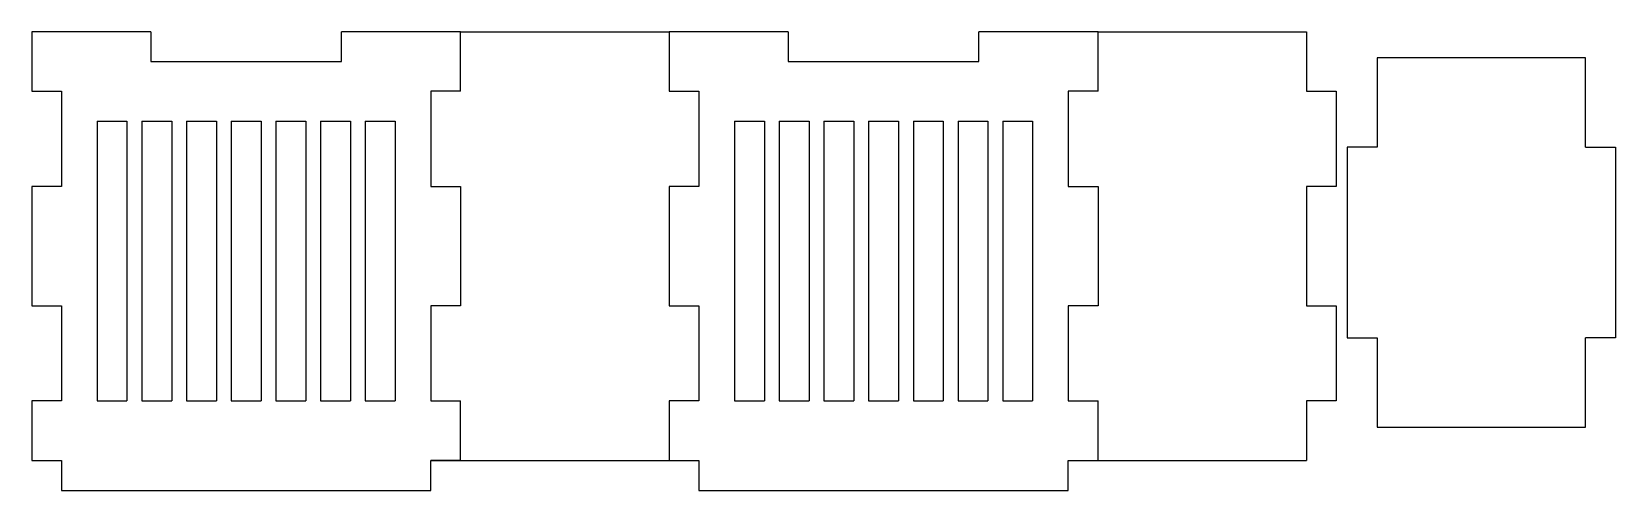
# Model space of a CAD drawing. Header units: millimetres. Extents: x 2366 to 2632, y 1255 to 1332.
import ezdxf

# ---------------------------------------------------------------- set-up
doc = ezdxf.new("R2010")
doc.units = ezdxf.units.MM

msp = doc.modelspace()

# ---------------------------------------------------------------- linework, layer by layer
for points in [[(2386.06, 1332.05), (2366.06, 1332.05), (2366.06, 1322.05)], [(2386.06, 1332.05), (2386.06, 1327.05), (2418.06, 1327.05), (2418.06, 1332.05)], [(2438.06, 1322.05), (2438.06, 1332.05), (2418.06, 1332.05)], [(2438.06, 1332.05), (2473.06, 1332.05)], [(2493.06, 1332.05), (2473.06, 1332.05), (2473.06, 1322.05)], [(2493.06, 1332.05), (2493.06, 1327.05), (2525.06, 1327.05), (2525.06, 1332.05)], [(2545.06, 1322.05), (2545.06, 1332.05), (2525.06, 1332.05)], [(2545.06, 1332.05), (2580.06, 1332.05)], [(2580.06, 1332.05), (2580.06, 1322.05)], [(2591.9, 1327.68), (2591.9, 1312.68)], [(2626.9, 1312.68), (2626.9, 1327.68), (2591.9, 1327.68)], [(2366.06, 1322.05), (2371.06, 1322.05), (2371.06, 1306.05), (2366.06, 1306.05), (2366.06, 1286.05), (2371.06, 1286.05), (2371.06, 1270.05), (2366.06, 1270.05)], [(2438.06, 1322.05), (2433.06, 1322.05), (2433.06, 1306.05), (2438.06, 1306.05), (2438.06, 1286.05), (2433.06, 1286.05), (2433.06, 1270.05), (2438.06, 1270.05)], [(2473.06, 1322.05), (2478.06, 1322.05), (2478.06, 1306.05), (2473.06, 1306.05), (2473.06, 1286.05), (2478.06, 1286.05), (2478.06, 1270.05), (2473.06, 1270.05)], [(2545.06, 1322.05), (2540.06, 1322.05), (2540.06, 1306.05), (2545.06, 1306.05), (2545.06, 1286.05), (2540.06, 1286.05), (2540.06, 1270.05), (2545.06, 1270.05)], [(2580.06, 1322.05), (2585.06, 1322.05), (2585.06, 1306.05), (2580.06, 1306.05), (2580.06, 1286.05), (2585.06, 1286.05), (2585.06, 1270.05), (2580.06, 1270.05)], [(2377.06, 1317.05), (2377.06, 1270.05)], [(2377.06, 1317.05), (2382.06, 1317.05)], [(2382.06, 1317.05), (2382.06, 1270.05)], [(2384.56, 1317.05), (2384.56, 1270.05)], [(2384.56, 1317.05), (2389.56, 1317.05)], [(2389.56, 1317.05), (2389.56, 1270.05)], [(2392.06, 1317.05), (2392.06, 1270.05)], [(2392.06, 1317.05), (2397.06, 1317.05)], [(2397.06, 1317.05), (2397.06, 1270.05)], [(2399.56, 1317.05), (2399.56, 1270.05)], [(2399.56, 1317.05), (2404.56, 1317.05)], [(2404.56, 1317.05), (2404.56, 1270.05)], [(2407.06, 1317.05), (2407.06, 1270.05)], [(2407.06, 1317.05), (2412.06, 1317.05)], [(2412.06, 1317.05), (2412.06, 1270.05)], [(2414.56, 1317.05), (2414.56, 1270.05)], [(2414.56, 1317.05), (2419.56, 1317.05)], [(2419.56, 1317.05), (2419.56, 1270.05)], [(2422.06, 1317.05), (2422.06, 1270.05)], [(2422.06, 1317.05), (2427.06, 1317.05)], [(2427.06, 1317.05), (2427.06, 1270.05)], [(2484.06, 1317.05), (2484.06, 1270.05)], [(2484.06, 1317.05), (2489.06, 1317.05)], [(2489.06, 1317.05), (2489.06, 1270.05)], [(2491.56, 1317.05), (2491.56, 1270.05)], [(2491.56, 1317.05), (2496.56, 1317.05)], [(2496.56, 1317.05), (2496.56, 1270.05)], [(2499.06, 1317.05), (2499.06, 1270.05)], [(2499.06, 1317.05), (2504.06, 1317.05)], [(2504.06, 1317.05), (2504.06, 1270.05)], [(2506.56, 1317.05), (2506.56, 1270.05)], [(2506.56, 1317.05), (2511.56, 1317.05)], [(2511.56, 1317.05), (2511.56, 1270.05)], [(2514.06, 1317.05), (2514.06, 1270.05)], [(2514.06, 1317.05), (2519.06, 1317.05)], [(2519.06, 1317.05), (2519.06, 1270.05)], [(2521.56, 1317.05), (2521.56, 1270.05)], [(2521.56, 1317.05), (2526.56, 1317.05)], [(2526.56, 1317.05), (2526.56, 1270.05)], [(2529.06, 1317.05), (2529.06, 1270.05)], [(2529.06, 1317.05), (2534.06, 1317.05)], [(2534.06, 1317.05), (2534.06, 1270.05)], [(2591.9, 1312.68), (2586.9, 1312.68), (2586.9, 1280.68), (2591.9, 1280.68)], [(2626.9, 1312.68), (2631.9, 1312.68), (2631.9, 1280.68), (2626.9, 1280.68)], [(2591.9, 1280.68), (2591.9, 1265.68), (2626.9, 1265.68), (2626.9, 1280.68)], [(2366.06, 1270.05), (2366.06, 1260.05)], [(2377.06, 1270.05), (2382.06, 1270.05)], [(2384.56, 1270.05), (2389.56, 1270.05)], [(2392.06, 1270.05), (2397.06, 1270.05)], [(2399.56, 1270.05), (2404.56, 1270.05)], [(2407.06, 1270.05), (2412.06, 1270.05)], [(2414.56, 1270.05), (2419.56, 1270.05)], [(2422.06, 1270.05), (2427.06, 1270.05)], [(2433.06, 1260.05), (2438.06, 1260.05), (2438.06, 1270.05)], [(2473.06, 1270.05), (2473.06, 1260.05)], [(2484.06, 1270.05), (2489.06, 1270.05)], [(2491.56, 1270.05), (2496.56, 1270.05)], [(2499.06, 1270.05), (2504.06, 1270.05)], [(2506.56, 1270.05), (2511.56, 1270.05)], [(2514.06, 1270.05), (2519.06, 1270.05)], [(2521.56, 1270.05), (2526.56, 1270.05)], [(2529.06, 1270.05), (2534.06, 1270.05)], [(2540.06, 1260.05), (2545.06, 1260.05), (2545.06, 1270.05)], [(2580.06, 1270.05), (2580.06, 1260.05)], [(2366.06, 1260.05), (2371.06, 1260.05)], [(2371.06, 1260.05), (2371.06, 1255.05), (2433.06, 1255.05), (2433.06, 1260.05)], [(2438.06, 1260.05), (2433.06, 1260.05)], [(2438.06, 1260.05), (2473.06, 1260.05)], [(2473.06, 1260.05), (2478.06, 1260.05)], [(2478.06, 1260.05), (2478.06, 1255.05), (2540.06, 1255.05), (2540.06, 1260.05)], [(2545.06, 1260.05), (2580.06, 1260.05)]]:
    msp.add_lwpolyline(points)

doc.saveas('drawing.dxf')
